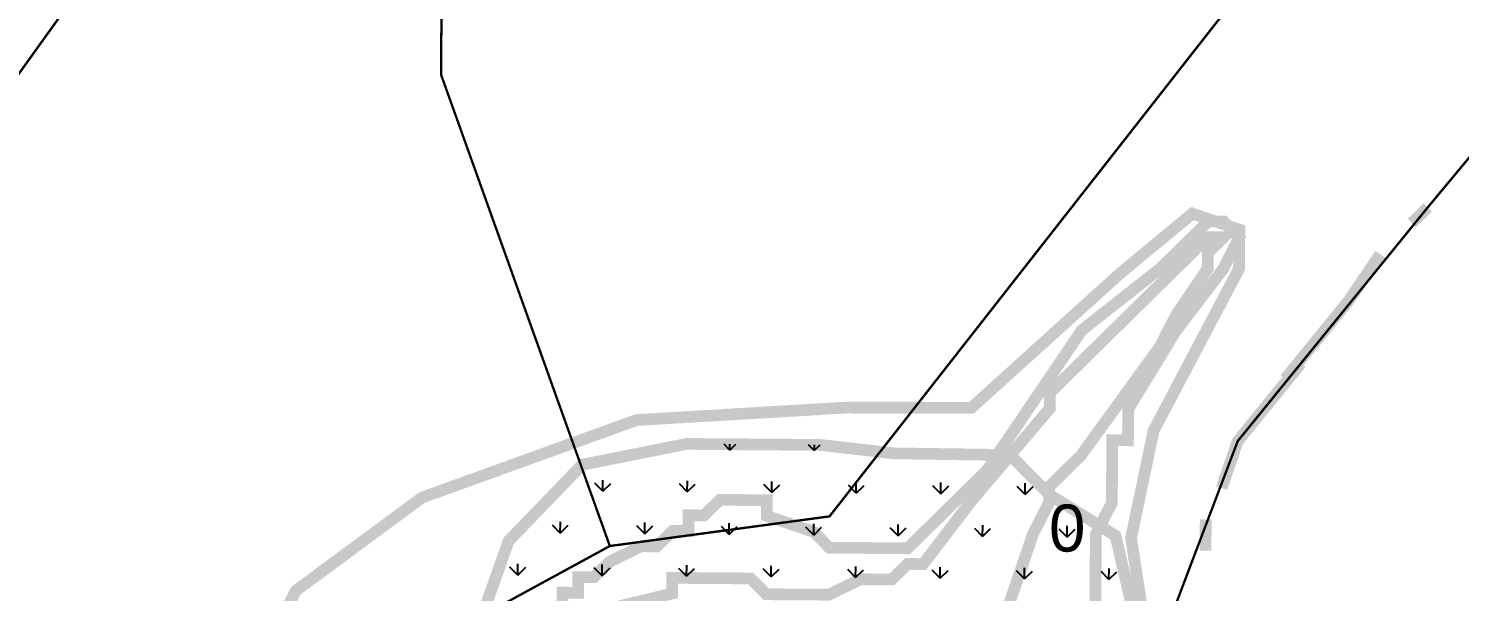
# Model space of a CAD drawing. Header units: metres. Extents: x 326467 to 340077, y 1811030 to 1824953.
# Drawn here: x 327604.8 to 327973.8, y 1814364 to 1814509.3 of the extents above; entities that cross this region are included whole.
import ezdxf

# ---------------------------------------------------------------- set-up
doc = ezdxf.new("R2010")
doc.units = ezdxf.units.M
doc.header["$MEASUREMENT"] = 0
for name, color, linetype in [('CRZ LINE FOR RIVER OR CREEK', 84, 'Continuous'), ('HAZARDS LINE', 1, 'Continuous'), ('HIGH TIDE LINE', 6, 'Continuous'), ('MANGROOVE', 112, 'Continuous'), ('NDZ-200M FROM CRZ', 30, 'Continuous'), ('SURVEY NO.', 7, 'Continuous'), ('SURVEY PLOT BOUNDARY', 35, 'Continuous'), ('VILLAGE BOUNDARY', 212, 'Continuous')]:
    doc.layers.add(name, color=color, linetype=linetype)
doc.styles.add('PDF Arial', font='arial.ttf')

# ---------------------------------------------------------------- blocks, each defined once
blk = doc.blocks.new('16')
at = {"layer": 'MANGROOVE'}
h = blk.add_hatch(dxfattribs=at)
h.set_pattern_fill('GRASS', color=256, scale=0.606428, angle=-0.4421)
h.set_pattern_definition([(89.55787, (320150.772, 1810233.299), (-10.807394, 10.975486), [2.888115, -18.895414]), (44.55787, (320150.772, 1810233.299), (-10.807394, 10.975486), [2.888115, -12.515166]), (134.55787, (320150.772, 1810233.299), (-10.975486, -10.807394), [2.888115, -12.515166])])
h.paths.add_polyline_path([(327889.26, 1814327.58), (327890.98, 1814352.96), (327885.08, 1814378.4), (327867.96, 1814389.03), (327857.93, 1814399.22), (327827.83, 1814399.66), (327809.04, 1814401.83), (327774.49, 1814402.1), (327747.52, 1814396.72), (327728.56, 1814377.06), (327722.85, 1814360.86), (327722.6, 1814328.36), (327725.82, 1814305.22), (327733.92, 1814307.18), (327742.04, 1814311.16), (327750.15, 1814315.14), (327758.21, 1814311.03), (327766.23, 1814302.89), (327774.22, 1814290.69), (327778.17, 1814278.53), (327814.18, 1814229.74), (327817.82, 1814225.11), (327844.33, 1814233.48), (327852.1, 1814252.21), (327857.35, 1814274.51), (327873.82, 1814301.8)])
at = {"layer": 'CRZ LINE FOR RIVER OR CREEK', "ltscale": 0.1, "const_width": 3.03, "flags": 128}
blk.add_lwpolyline([(327591.94, 1814243.58), (327622.52, 1814277.71), (327657.3, 1814332.03), (327673.72, 1814364.25), (327706.25, 1814388.26), (327761.56, 1814408.25), (327815.48, 1814411.46), (327847.92, 1814411.42), (327886.2, 1814446.04), (327904.91, 1814461.53), (327917, 1814457.39), (327916.92, 1814447.28), (327894.89, 1814405.52), (327889.08, 1814377.77), (327895.84, 1814334.23), (327883.87, 1814289.26), (327867.07, 1814273.8), (327923.29, 1814224.85), (327949.56, 1814199.67), (327989.27, 1814131.35), (328008.19, 1814119.38), (328039.76, 1814124.89), (328083.28, 1814115.77), (328132.53, 1814097.89)], dxfattribs=at)
at = {"layer": 'HAZARDS LINE', "lineweight": 18, "const_width": 3.03}
blk.add_lwpolyline([(327742.41, 1814359.68), (327742.44, 1814363.72), (327746.49, 1814363.69), (327746.52, 1814367.73), (327750.56, 1814367.7), (327754.63, 1814371.71), (327762.75, 1814375.69), (327766.79, 1814375.66), (327770.87, 1814379.67), (327774.91, 1814379.64), (327774.94, 1814383.68), (327778.98, 1814383.65), (327783.05, 1814387.67), (327795.18, 1814387.57), (327795.15, 1814383.53), (327807.25, 1814379.39), (327811.26, 1814375.32), (327831.47, 1814375.16), (327851.84, 1814395.22), (327868.2, 1814419.35), (327876.37, 1814431.42), (327896.71, 1814447.44), (327904.86, 1814455.46), (327908.93, 1814459.47), (327912.97, 1814459.44), (327916.99, 1814455.37), (327912.88, 1814447.31), (327900.63, 1814431.23), (327888.35, 1814411.11), (327888.28, 1814403.03), (327884.24, 1814403.06), (327884.12, 1814386.89), (327880.01, 1814378.83), (327879.67, 1814334.36)], dxfattribs=at)
at = {"layer": 'HIGH TIDE LINE', "color": 220, "linetype": 'Continuous', "lineweight": 15, "true_color": 0xff00c5, "const_width": 3.03}
blk.add_lwpolyline([(327855.57, 1814354.76), (327863.84, 1814378.96), (327867.95, 1814387.01), (327867.98, 1814391.05), (327876.12, 1814399.08), (327896.55, 1814427.22), (327900.66, 1814435.28), (327908.84, 1814447.34), (327908.87, 1814451.39), (327912.94, 1814455.4), (327908.9, 1814455.43), (327904.83, 1814451.42), (327876.31, 1814423.34), (327872.24, 1814419.32), (327868.16, 1814415.31), (327868.13, 1814411.27), (327847.73, 1814387.17), (327835.48, 1814371.09), (327831.44, 1814371.12), (327827.37, 1814367.11), (327823.32, 1814367.14), (327819.28, 1814367.17), (327811.16, 1814363.19), (327794.99, 1814363.31), (327790.98, 1814367.39), (327786.94, 1814367.42), (327778.86, 1814367.48), (327774.81, 1814367.51), (327770.77, 1814367.54), (327770.74, 1814363.5), (327754.54, 1814359.58)], dxfattribs=at)
at = {"layer": 'MANGROOVE', "const_width": 3.03, "flags": 128}
blk.add_lwpolyline([(327890.98, 1814352.96), (327885.08, 1814378.4), (327867.96, 1814389.03), (327857.93, 1814399.22), (327827.83, 1814399.66), (327809.04, 1814401.83), (327774.49, 1814402.1), (327747.52, 1814396.72), (327728.56, 1814377.06), (327722.85, 1814360.86)], dxfattribs=at)
at = {"layer": 'NDZ-200M FROM CRZ', "const_width": 3.03, "flags": 128}
for points in [[(328132.53, 1814097.89), (328083.28, 1814115.77), (328039.76, 1814124.89), (328008.19, 1814119.38), (327989.27, 1814131.35), (327949.56, 1814199.67), (327923.29, 1814224.85), (327867.07, 1814273.8), (327883.87, 1814289.26), (327895.84, 1814334.23), (327889.08, 1814377.77), (327894.89, 1814405.52), (327916.92, 1814447.28), (327917, 1814457.39), (327904.91, 1814461.53), (327886.2, 1814446.04), (327847.92, 1814411.42), (327815.48, 1814411.46), (327761.56, 1814408.25), (327706.25, 1814388.26), (327673.72, 1814364.25), (327657.3, 1814332.03), (327622.52, 1814277.71), (327591.94, 1814243.58)], [(327754.54, 1814359.58), (327770.74, 1814363.5), (327770.77, 1814367.54), (327774.81, 1814367.51), (327778.86, 1814367.48), (327786.94, 1814367.42), (327790.98, 1814367.39), (327794.99, 1814363.31), (327811.16, 1814363.19), (327819.28, 1814367.17), (327823.32, 1814367.14), (327827.37, 1814367.11), (327831.44, 1814371.12), (327835.48, 1814371.09), (327847.73, 1814387.17), (327868.13, 1814411.27), (327868.16, 1814415.31), (327872.24, 1814419.32), (327876.31, 1814423.34), (327904.83, 1814451.42), (327908.9, 1814455.43), (327912.94, 1814455.4), (327908.87, 1814451.39), (327908.84, 1814447.34), (327900.66, 1814435.28), (327896.55, 1814427.22), (327876.12, 1814399.08), (327867.98, 1814391.05), (327867.95, 1814387.01), (327863.84, 1814378.96), (327855.57, 1814354.76)]]:
    blk.add_lwpolyline(points, dxfattribs=at)
at = {"layer": 'SURVEY PLOT BOUNDARY', "lineweight": 18, "const_width": 0.606}
for points in [[(327722.81, 1814962.28), (327677.78, 1814889.85), (327676.81, 1814764.51), (327781.29, 1814682.84), (327711.85, 1814590.38), (327614.24, 1814514.31), (327516.16, 1814377.59)], [(327795.76, 1814985.98), (327746.47, 1814885.28), (327733.5, 1814776.21), (327970.88, 1814628.81), (327962.39, 1814576.32), (327811.32, 1814383.4), (327754.66, 1814375.75), (327711.13, 1814497.39), (327711.85, 1814590.38), (327781.29, 1814682.84), (327676.81, 1814764.51), (327677.78, 1814889.85), (327722.81, 1814962.28)], [(328180.02, 1814489.73), (328171.81, 1814473.62), (328134.84, 1814397.08), (328053.49, 1814333.02), (328053.43, 1814324.93), (328101.28, 1814239.65), (328101.22, 1814231.56), (328101.19, 1814227.52), (327846.45, 1814221.4), (327838.37, 1814221.46), (327834.33, 1814221.49), (327834.61, 1814257.88), (327846.8, 1814265.87), (327863.03, 1814273.84), (327871.15, 1814277.82), (327875.25, 1814285.87), (327875.31, 1814293.96), (327916.58, 1814402.81), (327965.56, 1814463.08), (328002.28, 1814507.27), (328014.44, 1814511.22)]]:
    blk.add_lwpolyline(points, dxfattribs=at)
for points in [[(327863.03, 1814273.84), (327846.8, 1814265.87), (327798.38, 1814278.38), (327802.42, 1814278.35), (327774.22, 1814290.69), (327681.49, 1814323.76), (327681.59, 1814335.89), (327754.66, 1814375.75), (327811.32, 1814383.4), (327962.39, 1814576.32), (327970.88, 1814628.81), (328063.76, 1814615.97), (328043.05, 1814551.43), (328042.99, 1814543.35), (328042.92, 1814535.26), (328014.44, 1814511.22), (328002.28, 1814507.27), (327965.56, 1814463.08), (327916.58, 1814402.81), (327875.31, 1814293.96), (327875.25, 1814285.87), (327871.15, 1814277.82)], [(327620.3, 1814251.45), (327522.06, 1814094.52), (327352.65, 1814144.34), (327516.16, 1814377.59), (327614.24, 1814514.31), (327711.85, 1814590.38), (327711.13, 1814497.39), (327754.66, 1814375.75), (327681.59, 1814335.89), (327681.49, 1814323.76), (327669.34, 1814319.81)]]:
    blk.add_lwpolyline(points, close=True, dxfattribs=at)
at = {"layer": 'VILLAGE BOUNDARY', "lineweight": 50, "const_width": 3.03}
for points in [[(327961.48, 1814459.07), (327965.56, 1814463.08)], [(327953.34, 1814451.04), (327945.16, 1814438.98), (327928.83, 1814418.89)], [(327912.44, 1814390.71), (327916.58, 1814402.81), (327932.91, 1814422.9)], [(327908.34, 1814382.66), (327908.28, 1814374.57)]]:
    blk.add_lwpolyline(points, dxfattribs=at)
at = {"layer": 'SURVEY NO.', "insert": (327867.85, 1814374.19), "char_height": 12.13, "attachment_point": 7, "rotation": 359.5579, "style": 'PDF Arial'}
blk.add_mtext('0', dxfattribs=at)

msp = doc.modelspace()

# ---------------------------------------------------------------- block references
msp.add_blockref('16', (0, 0))

doc.saveas('drawing.dxf')
